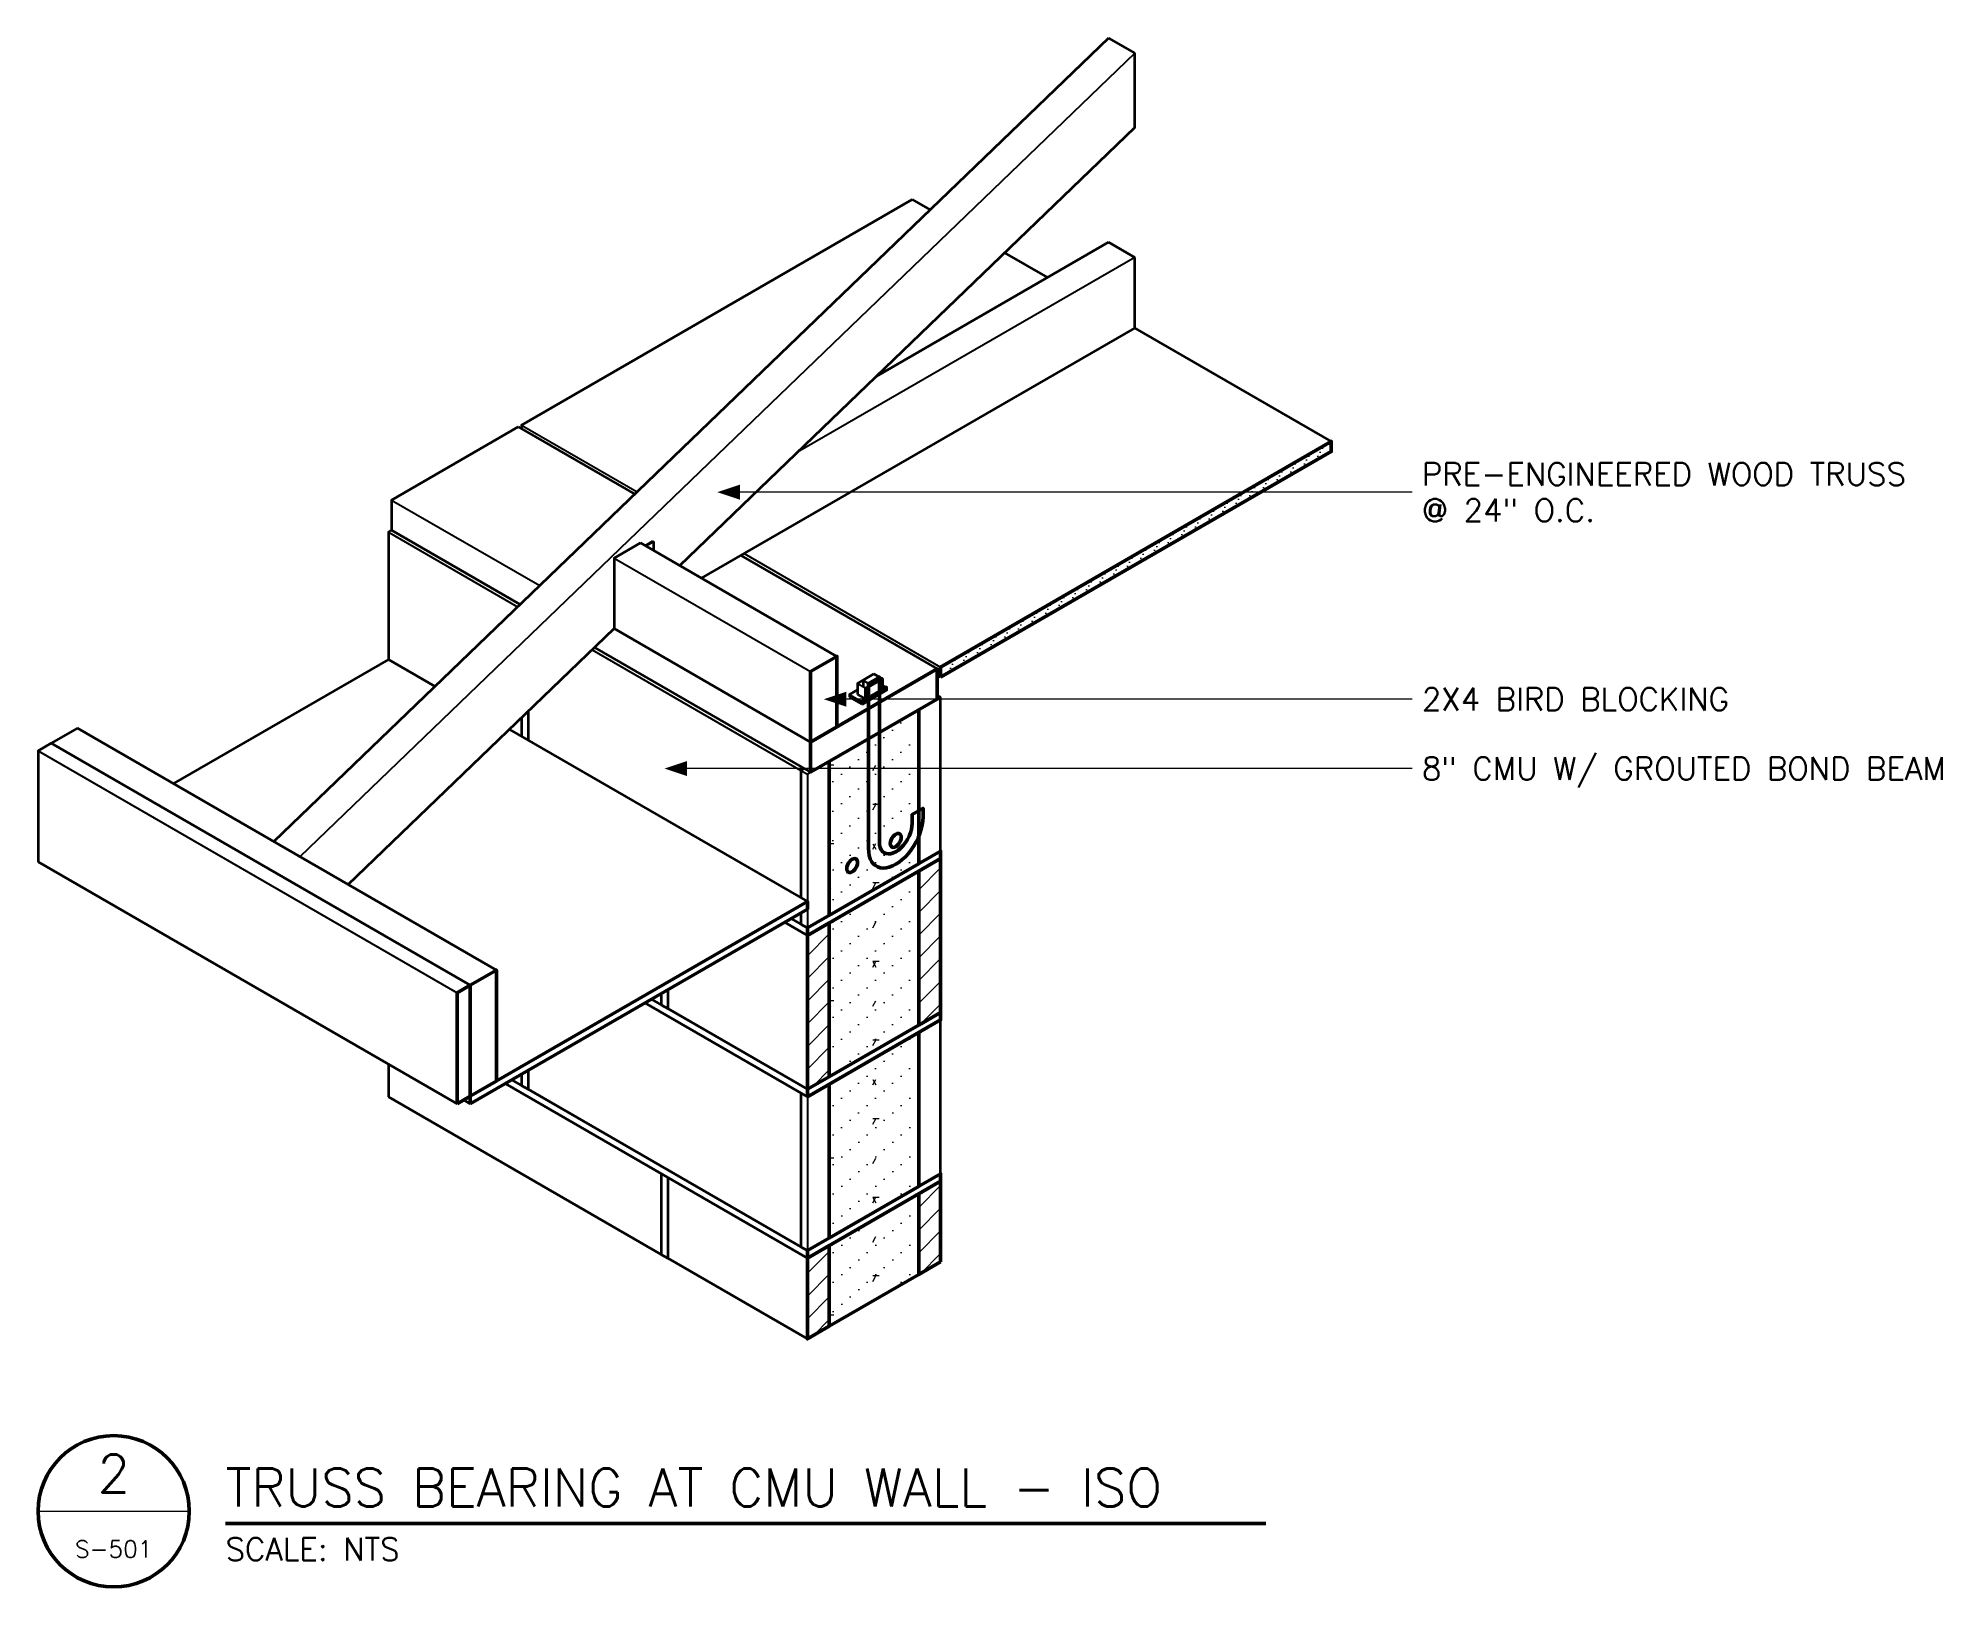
# Model space of a CAD drawing. Header units: inches. Extents: x -38.2 to 56.3, y -40.3 to 36.5.
import ezdxf
from ezdxf.enums import TextEntityAlignment as Align

# ---------------------------------------------------------------- set-up
doc = ezdxf.new("R2010")
doc.units = ezdxf.units.IN
doc.header["$MEASUREMENT"] = 0
for name, color, linetype, lineweight in [('S-ANNO-NOTE', 7, 'CONTINUOUS', 18), ('S-ANNO-TTLB', 7, 'CONTINUOUS', 50), ('S-DETL-BYND', 7, 'CONTINUOUS', 25), ('S-DETL-CUT', 7, 'CONTINUOUS', 50), ('S-DETL-PATT', 7, 'CONTINUOUS', 9)]:
    doc.layers.add(name, color=color, linetype=linetype, lineweight=lineweight)
doc.styles.add('KERF', font='romans.shx')
pattern_1 = [(45, (0, 0), (0, 1.125), [])]
pattern_2 = [(0, (0, 0), (0.8433, 0.7299), [0, -1.6875]), (0, (0.423, 0.36), (0.8433, 0.7299), [0, -1.6875]), (60, (0.99, 0.18), (2.25, 1.9485), [0.315, -4.185]), (180, (1.305, 0.45), (2.25, 1.9485), [0.315, -4.185]), (300, (0.99, 0.45), (2.25, 1.9485), [0.315, -4.185])]

msp = doc.modelspace()

# ---------------------------------------------------------------- hatches: boundary and pattern name
at = {"layer": 'S-ANNO-NOTE', "lineweight": 50}
for points in [[(-4.465443, 13.985287), (-3.340443, 13.610287), (-3.340443, 14.360287)], [(0.811899, 3.71875), (1.936899, 3.34375), (1.936899, 4.09375)], [(-7.090583, 0.28125), (-5.965583, -0.09375), (-5.965583, 0.65625)]]:
    msp.add_hatch(color=256, dxfattribs=at).paths.add_polyline_path(points)
at = {"layer": 'S-DETL-PATT', "lineweight": 9}
h = msp.add_hatch(dxfattribs=at)
h.set_pattern_fill('KERF-SAND', color=256, style=0)
h.set_pattern_definition([(0, (0, 0), (0.22536, 0.38952), [0, -0.45]), (0, (0.11232, 0.1944), (0.22536, 0.38952), [0, -0.45])])
h.paths.add_polyline_path([(6.603444, 4.8125), (25.980762, 16), (25.980762, 16.5), (6.603444, 5.3125)])
h = msp.add_hatch(dxfattribs=at)
h.set_pattern_fill('KERF-CONC', color=256, style=0)
h.set_pattern_definition(pattern_2)
h.paths.add_polyline_path([(1.082532, -7), (5.520912, -4.4375), (5.520912, 3.1875), (1.082532, 0.625)])
h = msp.add_hatch(dxfattribs=at)
h.set_pattern_fill('ANSI31', color=256, style=0)
h.set_pattern_definition(pattern_1)
h.paths.add_polyline_path([(5.520912, -12.4375), (6.603444, -11.8125), (6.603444, -4.1875), (5.520912, -4.8125)])
h = msp.add_hatch(dxfattribs=at)
h.set_pattern_fill('KERF-CONC', color=256, style=0)
h.set_pattern_definition(pattern_2)
h.paths.add_polyline_path([(1.082532, -15), (5.520912, -12.4375), (5.520912, -4.8125), (1.082532, -7.375)])
h = msp.add_hatch(dxfattribs=at)
h.set_pattern_fill('ANSI31', color=256, style=0)
h.set_pattern_definition(pattern_1)
h.paths.add_polyline_path([(0, -15.625), (1.082532, -15), (1.082532, -7.375), (0, -8)])
h = msp.add_hatch(dxfattribs=at)
h.set_pattern_fill('KERF-CONC', color=256, style=0)
h.set_pattern_definition(pattern_2)
h.paths.add_polyline_path([(1.082532, -23), (5.520912, -20.4375), (5.520912, -12.8125), (1.082532, -15.375)])
h = msp.add_hatch(dxfattribs=at)
h.set_pattern_fill('ANSI31', color=256, style=0)
h.set_pattern_definition(pattern_1)
h.paths.add_polyline_path([(6.603444, -24.1875), (6.603444, -20.1875), (5.520912, -20.8125), (5.520912, -24.8125)])
h = msp.add_hatch(dxfattribs=at)
h.set_pattern_fill('KERF-CONC', color=256, style=0)
h.set_pattern_definition(pattern_2)
h.paths.add_polyline_path([(5.520912, -24.8125), (5.520912, -20.8125), (1.082532, -23.375), (1.082532, -27.375)])
h = msp.add_hatch(dxfattribs=at)
h.set_pattern_fill('ANSI31', color=256, style=0)
h.set_pattern_definition(pattern_1)
h.paths.add_polyline_path([(1.082532, -27.375), (1.082532, -23.375), (0, -24), (0, -28)])

# ---------------------------------------------------------------- linework, layer by layer
at = {"layer": 'S-ANNO-NOTE', "lineweight": 18}
for points in [[(30.000762, 13.985287), (28.500762, 13.985287), (-3.340443, 13.985287)], [(30.000762, 3.71875), (28.500762, 3.71875), (1.936899, 3.71875)], [(30.000762, 0.28125), (28.500762, 0.28125), (-5.965583, 0.28125)], [(-38.159244, -36.55), (-30.659244, -36.55)]]:
    msp.add_lwpolyline(points, dxfattribs=at)
at = {"layer": 'S-ANNO-TTLB', "lineweight": 50}
msp.add_lwpolyline([(-38.159244, -36.55, 1), (-30.659244, -36.55, 1)], format="xyb", close=True, dxfattribs=at)
msp.add_lwpolyline([(-28.859244, -37.15), (22.747899, -37.15)], dxfattribs=at)
at = {"layer": 'S-DETL-BYND', "lineweight": 25}
for points in [[(16.237976, 35.751824), (-25.168863, -4.091926)], [(16.237976, 25.625), (-0.487139, 15.96875), (-6.332811, 10.34375)], [(-14.181166, 17.3125), (-8.444932, 14.000684)], [(-20.62223, 13.59375), (-13.27573, 9.352246)], [(-20.78461, 12), (-14.371794, 8.297559)], [(-7.621976, 11.52555), (-8.000862, 11.3068)], [(-9.580406, 10.71875), (0.16238, 5.09375)], [(-3.139342, 10.9375), (6.603444, 5.3125)], [(-9.580406, 7.21875), (0.16238, 1.59375)], [(-10.676469, 6.164062), (-0.32476, 0.1875)], [(2.083874, 3.953125), (2.692798, 3.601563)], [(2.489823, 4.5), (2.895772, 4.265625)], [(2.760456, 4.65625), (3.031089, 4.5)], [(6.603444, 3.8125), (5.520912, 3.1875)], [(-38.159244, 1.158074), (-17.374635, -10.841926)], [(-0.32476, 0.1875), (0, 0)], [(1.082532, 0.625), (0, 0), (0, -7.625)], [(-26.467901, -3.341926), (-25.168863, -4.091926)], [(-1.138238, -7.342838), (0, -8)], [(-0.813478, -7.155338), (0, -7.625)], [(-7.741682, -11.155338), (0, -15.625)], [(-8.066441, -11.342838), (-0.32476, -15.8125)], [(6.603444, -12.1875), (5.520912, -12.8125)], [(-14.994644, -15.342838), (-7.252963, -19.8125)], [(-14.669885, -15.155338), (0, -23.625)], [(-0.32476, -15.8125), (0, -16)], [(1.082532, -15.375), (0, -16), (0, -23.625)], [(-7.252963, -19.8125), (-6.928203, -20)], [(-6.928203, -20), (0, -24)]]:
    msp.add_lwpolyline(points, dxfattribs=at)
at = {"layer": 'S-DETL-CUT', "lineweight": 35}
for points in [[(14.938938, 36.501824), (-26.467901, -3.341926)], [(14.938938, 36.501824), (16.237976, 35.751824)], [(-6.332811, 10.34375), (16.237976, 32.0625), (16.237976, 35.751824)], [(5.196152, 28.5), (-14.181166, 17.3125), (-14.181166, 17.125)], [(5.196152, 28.5), (6.088056, 27.985059)], [(-5.250279, 9.71875), (16.237976, 22.125), (16.237976, 25.625)], [(14.938938, 26.375), (3.409975, 19.71875)], [(9.783381, 25.851563), (11.907849, 24.625)], [(14.938938, 26.375), (16.237976, 25.625)], [(16.237976, 22.125), (25.980762, 16.5)], [(-14.343546, 17.21875), (-20.62223, 13.59375), (-20.62223, 12.09375)], [(-14.343546, 17.21875), (-8.566717, 13.883496)], [(-20.62223, 12.09375), (-20.78461, 12), (-20.78461, 5.689324)], [(-20.62223, 12.09375), (-14.250009, 8.414746)], [(-8.281368, 11.46875), (-9.580406, 10.71875), (-9.580406, 7.21875)], [(-8.281368, 11.46875), (1.461418, 5.84375)], [(-7.663372, 11.54945), (-8.042258, 11.3307)], [(-7.663372, 11.54945), (-7.621976, 11.52555)], [(-7.621976, 11.08805), (-7.621976, 11.52555)], [(-3.301722, 10.84375), (6.441064, 5.21875)], [(-22.772577, -5.475423), (-9.580406, 7.21875)], [(-9.580406, 7.21875), (0.16238, 1.59375)], [(-20.78461, 5.689324), (-31.447547, -0.466926)], [(-20.78461, 5.689324), (-18.470698, 4.353386)], [(-10.554685, 6.28125), (0.16238, 0.09375)], [(3.301722, 4.96875), (2.760456, 4.65625)], [(3.301722, 4.96875), (3.572355, 4.8125)], [(3.301722, 4.96875), (3.707671, 4.734375)], [(6.441064, 4.90625), (6.603444, 4.8125)], [(2.489823, 4.1875), (2.083874, 3.953125), (2.083874, 3.828125)], [(2.083874, 3.828125), (2.692798, 3.476563)], [(2.760456, 4.65625), (2.489823, 4.5), (2.489823, 3.953125)], [(2.489823, 3.953125), (2.895772, 3.71875)], [(2.760456, 4.65625), (2.760456, 4.34375)], [(3.707671, 4.421875), (3.910646, 4.304688)], [(5.520912, -4.4375), (6.603444, -3.8125), (6.603444, 3.8125)], [(6.441064, 3.90625), (6.603444, 3.8125)], [(-13.856406, 3.104167), (-13.856406, 1.689324)], [(-36.210687, 2.283074), (-37.509725, 1.533074)], [(-36.210687, 2.283074), (-15.426078, -9.716926)], [(-14.775374, 2.21989), (0, -6.310676)], [(-14.181166, 2.791667), (-14.181166, 1.876824)], [(-37.509725, 1.533074), (-38.159244, 1.158074), (-38.159244, -4.341926)], [(-37.509725, 1.533074), (-16.725116, -10.466926)], [(-0.16238, 0.28125), (-0.32476, 0.1875), (-0.32476, -6.123176)], [(-38.159244, -4.341926), (-17.374635, -16.341926)], [(-1.138238, -7.342838), (0, -8)], [(-0.813478, -7.155338), (-0.32476, -7.4375)], [(-0.32476, -6.873176), (-0.32476, -7.4375)], [(-0.32476, -7.4375), (0, -7.625)], [(0, -7.625), (1.082532, -7)], [(-7.741682, -11.155338), (-7.252963, -11.4375)], [(-7.252963, -10.873176), (-7.252963, -11.4375)], [(-6.928203, -10.685676), (-6.928203, -11.625)], [(-8.066441, -11.342838), (0, -16)], [(-7.252963, -11.4375), (-6.928203, -11.625)], [(-6.928203, -11.625), (0, -15.625)], [(5.520912, -20.4375), (6.603444, -19.8125), (6.603444, -12.1875)], [(-20.78461, -14.373176), (-20.78461, -16)], [(-14.181166, -14.873176), (-14.181166, -15.4375)], [(-13.856406, -14.685676), (-13.856406, -15.625)], [(-20.78461, -16), (-7.252963, -23.8125)], [(-14.994644, -15.342838), (0, -24)], [(-14.669885, -15.155338), (-14.181166, -15.4375)], [(-14.181166, -15.4375), (-13.856406, -15.625)], [(-13.856406, -15.625), (-0.32476, -23.4375)], [(-0.32476, -15.8125), (-0.32476, -23.4375)], [(-17.049875, -16.154426), (-16.725116, -16.341926)], [(-7.252963, -19.8125), (-7.252963, -23.8125)], [(-6.928203, -20), (-6.928203, -24)], [(-0.32476, -23.4375), (0, -23.625)], [(0, -23.625), (1.082532, -23)], [(-7.252963, -23.8125), (-6.928203, -24)], [(-6.928203, -24), (0, -28)]]:
    msp.add_lwpolyline(points, dxfattribs=at)
at = {"layer": 'S-DETL-CUT', "lineweight": 50}
for points in [[(6.603444, 4.8125), (25.980762, 16), (25.980762, 16.5), (6.603444, 5.3125), (6.603444, 4.8125)], [(0.16238, 1.59375), (1.461418, 2.34375), (1.461418, 5.84375), (0.16238, 5.09375), (0.16238, 1.59375)], [(0.16238, 0.09375), (6.441064, 3.71875), (6.441064, 5.21875), (0.16238, 1.59375), (0.16238, 0.09375)], [(2.895772, 3.71875), (3.707671, 4.1875), (3.707671, 4.734375), (2.895772, 4.265625), (2.895772, 3.71875)], [(3.031089, 4.5), (3.031089, -3.6875), (3.040955, -3.870142), (3.070409, -4.038729), (3.119023, -4.190802), (3.186086, -4.324142), (3.270621, -4.436807), (3.371395, -4.527153), (3.486939, -4.593863), (3.615568, -4.635963), (3.755407, -4.65284), (3.904415, -4.644248), (4.06042, -4.610312), (4.221148, -4.551527), (4.384254, -4.46875), (4.54736, -4.363188), (4.708087, -4.236381), (4.864092, -4.090178), (5.013101, -3.92671), (5.152939, -3.748362), (5.281568, -3.557733), (5.397112, -3.357605), (5.497886, -3.150895), (5.582421, -2.940617), (5.649485, -2.729839), (5.698098, -2.521632), (5.727552, -2.319035), (5.737418, -2.125), (5.737418, -1.6875), (5.196152, -2), (5.196152, -2.4375), (5.186157, -2.589928), (5.156415, -2.750146), (5.107661, -2.914207), (5.041094, -3.078072), (4.958353, -3.237706), (4.861476, -3.389179), (4.752848, -3.528761), (4.635144, -3.653014), (4.511263, -3.758879), (4.384254, -3.84375), (4.257245, -3.905536), (4.133363, -3.942717), (4.015659, -3.954377), (3.907031, -3.940228), (3.810154, -3.900619), (3.727414, -3.836525), (3.660846, -3.749525), (3.612092, -3.641761), (3.582351, -3.515886), (3.572355, -3.375), (3.572355, 4.8125), (3.031089, 4.5)], [(2.692798, 3.476563), (3.910646, 4.179688), (3.910646, 4.304688), (2.692798, 3.601563), (2.692798, 3.476563)], [(1.082532, -7), (5.520912, -4.4375), (5.520912, 3.1875), (1.082532, 0.625), (1.082532, -7)], [(4.654887, -3.125), (4.645665, -3.049443), (4.618629, -2.989684), (4.57562, -2.949794), (4.51957, -2.932492), (4.454299, -2.938958), (4.384254, -2.96875), (4.314209, -3.019839), (4.248937, -3.088742), (4.192887, -3.170765), (4.149879, -3.260316), (4.122842, -3.351295), (4.113621, -3.4375), (4.122842, -3.513057), (4.149879, -3.572816), (4.192887, -3.612706), (4.248937, -3.630008), (4.314209, -3.623542), (4.384254, -3.59375), (4.454299, -3.542661), (4.51957, -3.473758), (4.57562, -3.391735), (4.618629, -3.302184), (4.645665, -3.211205), (4.654887, -3.125)], [(0, -8), (6.603444, -4.1875), (6.603444, -3.8125), (0, -7.625), (0, -8)], [(2.489823, -4.375), (2.480601, -4.299443), (2.453565, -4.239684), (2.410556, -4.199794), (2.354507, -4.182492), (2.289235, -4.188958), (2.21919, -4.21875), (2.149145, -4.269839), (2.083874, -4.338742), (2.027824, -4.420765), (1.984815, -4.510316), (1.957779, -4.601295), (1.948557, -4.6875), (1.957779, -4.763057), (1.984815, -4.822816), (2.027824, -4.862706), (2.083874, -4.880008), (2.149145, -4.873542), (2.21919, -4.84375), (2.289235, -4.792661), (2.354507, -4.723758), (2.410556, -4.641735), (2.453565, -4.552184), (2.480601, -4.461205), (2.489823, -4.375)], [(5.520912, -12.4375), (6.603444, -11.8125), (6.603444, -4.1875), (5.520912, -4.8125), (5.520912, -12.4375)], [(5.520912, -4.8125), (1.082532, -7.375)], [(-16.725116, -16.341926), (0, -6.685676), (0, -6.310676), (-16.725116, -15.966926), (-16.725116, -16.341926)], [(0, -15.625), (1.082532, -15), (1.082532, -7.375), (0, -8), (0, -15.625)], [(-16.725116, -15.966926), (-15.426078, -15.216926), (-15.426078, -9.716926), (-16.725116, -10.466926), (-16.725116, -15.966926)], [(-16.725116, -10.466926), (-17.374635, -10.841926), (-17.374635, -16.341926)], [(0, -16), (6.603444, -12.1875), (6.603444, -11.8125), (0, -15.625), (0, -16)], [(1.082532, -15), (5.520912, -12.4375)], [(1.082532, -23), (5.520912, -20.4375), (5.520912, -12.8125), (1.082532, -15.375), (1.082532, -23)], [(-17.374635, -16.341926), (-16.725116, -15.966926)], [(0, -24), (6.603444, -20.1875), (6.603444, -19.8125), (0, -23.625), (0, -24)], [(6.603444, -24.1875), (6.603444, -20.1875), (5.520912, -20.8125), (5.520912, -24.8125), (6.603444, -24.1875)], [(5.520912, -20.8125), (1.082532, -23.375)], [(1.082532, -27.375), (1.082532, -23.375), (0, -24), (0, -28), (1.082532, -27.375)], [(1.082532, -27.375), (5.520912, -24.8125)]]:
    msp.add_lwpolyline(points, dxfattribs=at)

# ---------------------------------------------------------------- texts
at = {"layer": 'S-ANNO-NOTE', "lineweight": 18, "style": 'KERF'}
for s, p in [('PRE-ENGINEERED WOOD TRUSS', (30.480762, 14.322787)), ('@ 24" O.C.', (30.480762, 12.522787)), ('2X4 BIRD BLOCKING', (30.480762, 3.15625)), ('8" CMU W/ GROUTED BOND BEAM', (30.480762, -0.28125))]:
    msp.add_text(s, height=1.125, dxfattribs=at).set_placement(p)
at = {"layer": 'S-ANNO-TTLB', "lineweight": 50, "style": 'KERF'}
msp.add_text('2', height=1.875, dxfattribs=at).set_placement((-34.409244, -34.675), align=Align.MIDDLE_CENTER)
msp.add_text('TRUSS BEARING AT CMU WALL - ISO', height=1.875, dxfattribs=at).set_placement((-28.859244, -36.31))
at = {"layer": 'S-ANNO-TTLB', "lineweight": 18, "style": 'KERF'}
msp.add_text('S-501', height=0.84375, dxfattribs=at).set_placement((-34.409244, -38.425), align=Align.MIDDLE_CENTER)
msp.add_text('SCALE: NTS', height=1.125, dxfattribs=at).set_placement((-28.859244, -38.995))

doc.saveas('drawing.dxf')
